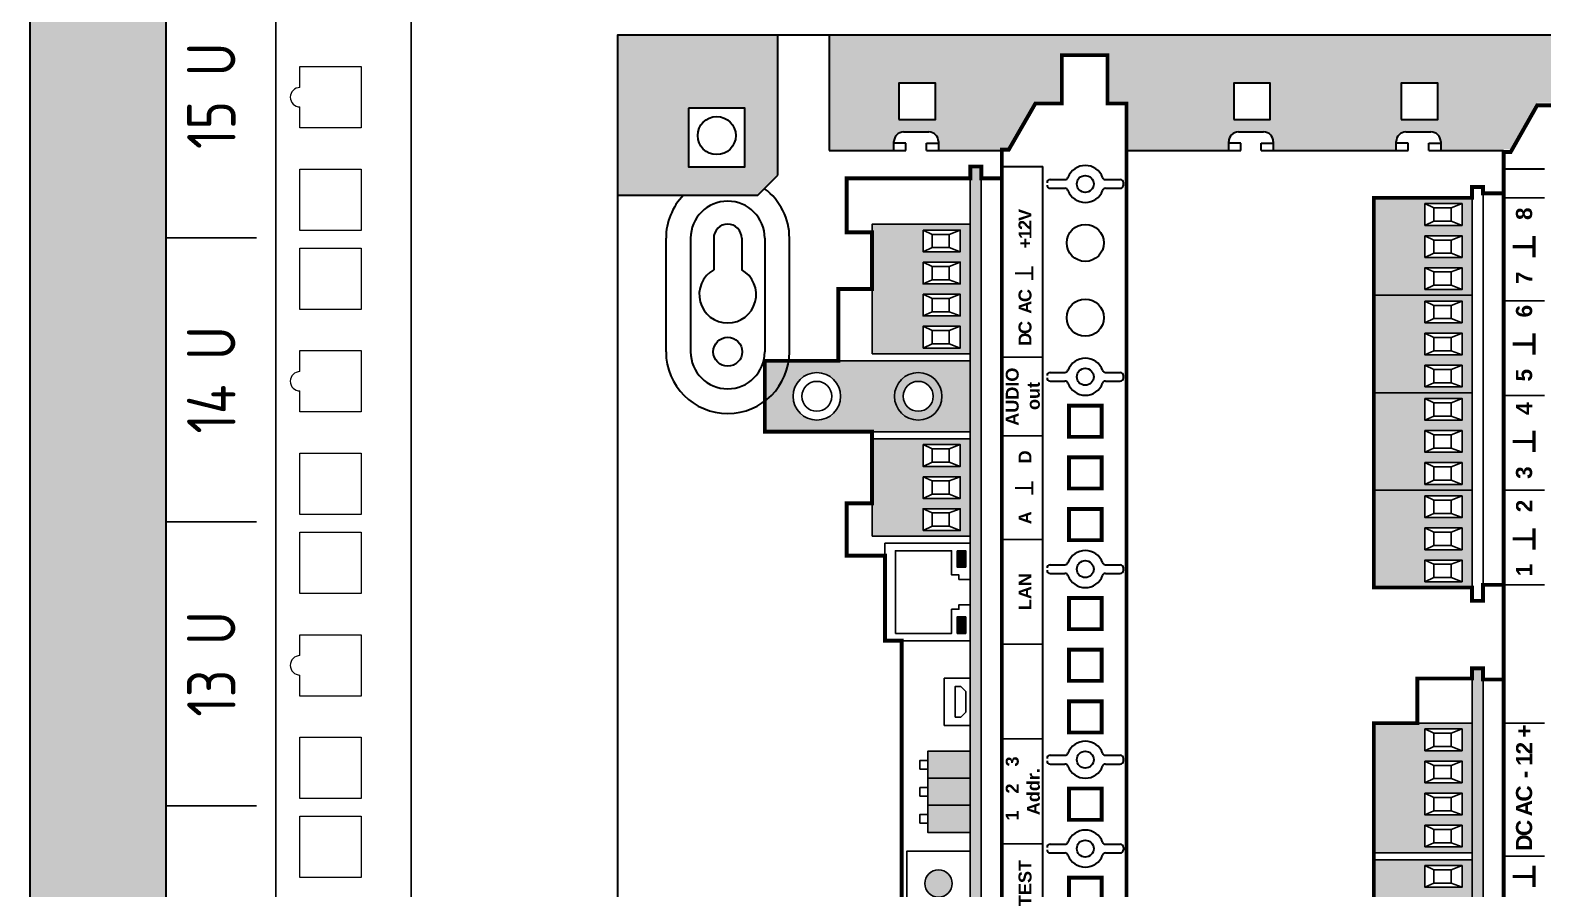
# Model space of a CAD drawing. Header units: millimetres. Extents: x -87434 to 499450, y -468665 to 122144.
# Drawn here: x 122081 to 125985, y 75437 to 77653 of the extents above; entities that cross this region are included whole.
import ezdxf

# ---------------------------------------------------------------- set-up
doc = ezdxf.new("R2010")
doc.units = ezdxf.units.MM
doc.layers.add('Text', color=7, linetype='Continuous', lineweight=9)
doc.styles.get("Standard").update_dxf_attribs({"font": ''})
doc.styles.add('ГОСТ-ttf', font='')
doc.styles.get('Standard').set_extended_font_data('GOST type B')
doc.styles.get('ГОСТ-ttf').set_extended_font_data('GOST type A')

# ---------------------------------------------------------------- blocks, each defined once
blk = doc.blocks.new('A$C2DED7FAF')
at = {"lineweight": 25}
h = blk.add_hatch(color=251, dxfattribs=at)
h.set_gradient(color1=(139, 142, 133), color2=(120, 125, 115), tint=0.46, name='INVHEMISPHERICAL')
h.paths.add_polyline_path([(0, 765.24), (558.09, 765.24), (558.09, 0), (0, 0)])
h.paths.add_polyline_path([(21.05, 744.19), (537.04, 744.19), (537.04, 21.05), (21.05, 21.05)], flags=16)
at = {"color": 251}
for p, q in [((35.05, 648.9), (21.05, 648.9)), ((35.05, 604.9), (21.05, 604.9)), ((35.05, 560.9), (21.05, 560.9))]:
    blk.add_line(p, q, dxfattribs=at)
at = {"lineweight": 30}
for points in [[(0, 765.24), (558.09, 765.24), (558.09, 0), (0, 0)], [(21.05, 744.19), (537.04, 744.19), (537.04, 21.05), (21.05, 21.05)]]:
    blk.add_lwpolyline(points, close=True, dxfattribs=at)
at = {"layer": 'Text', "color": 251, "char_height": 7.5, "width": 44, "attachment_point": 5, "rotation": 90, "style": 'ГОСТ-ttf'}
for s, insert in [('15 U', (28.05, 670.9)), ('14 U', (28.05, 626.9)), ('13 U', (28.05, 582.9))]:
    blk.add_mtext(s, dxfattribs=dict(at, insert=insert))
blk = doc.blocks.new('БСМС-VT')
h = blk.add_hatch(color=252)
h.dxf.hatch_style = 1
h.paths.add_polyline_path([(184.99, 21.26), (184.99, 53.09), (174.01, 53.09), (174.01, 21.26)])
h.paths.add_polyline_path([(175.82, 29.32, -1), (183.17, 29.32, -1)], flags=16)
h.paths.add_polyline_path([(177.18, 29.32, -1), (181.82, 29.32, -1)], flags=0)
h.paths.add_polyline_path([(175.82, 45.03, -1), (183.17, 45.03, -1)], flags=16)
h.paths.add_polyline_path([(177.18, 45.03, -1), (181.82, 45.03, -1)], flags=0)
h = blk.add_hatch(color=64)
h.dxf.hatch_style = 1
h.paths.add_polyline_path([(157.82, 36.48), (157.82, 21.26), (172.91, 21.26), (172.91, 36.48)])
h.paths.add_polyline_path([(167.05, 28.58), (167.05, 22.8), (163.68, 22.8), (163.68, 28.58)], flags=16)
h.paths.add_polyline_path([(166.39, 27.16), (166.39, 24.52), (164.33, 24.52), (164.33, 27.16)], flags=0)
h.paths.add_polyline_path([(162.08, 28.58), (162.08, 22.8), (158.71, 22.8), (158.71, 28.58)], flags=16)
h.paths.add_polyline_path([(161.44, 27.16), (161.44, 24.52), (159.38, 24.52), (159.38, 27.16)], flags=0)
h.paths.add_polyline_path([(168.65, 28.58), (172.02, 28.58), (172.02, 22.8), (168.65, 22.8)], flags=16)
h.paths.add_polyline_path([(169.3, 27.16), (171.36, 27.16), (171.36, 24.52), (169.3, 24.52)], flags=0)
h = blk.add_hatch(color=64)
h.dxf.hatch_style = 1
h.paths.add_polyline_path([(186.09, 36.48), (186.09, 21.26), (206.15, 21.26), (206.15, 36.48)])
h.paths.add_polyline_path([(195.32, 28.58), (195.32, 22.8), (191.95, 22.8), (191.95, 28.58)], flags=16)
h.paths.add_polyline_path([(194.65, 27.16), (194.65, 24.52), (192.59, 24.52), (192.59, 27.16)], flags=0)
h.paths.add_polyline_path([(196.92, 28.58), (200.29, 28.58), (200.29, 22.8), (196.92, 22.8)], flags=16)
h.paths.add_polyline_path([(197.56, 27.16), (199.62, 27.16), (199.62, 24.52), (197.56, 24.52)], flags=0)
h.paths.add_polyline_path([(190.35, 28.58), (190.35, 22.8), (186.98, 22.8), (186.98, 28.58)], flags=16)
h.paths.add_polyline_path([(189.7, 27.16), (189.7, 24.52), (187.64, 24.52), (187.64, 27.16)], flags=0)
h.paths.add_polyline_path([(201.89, 28.58), (205.26, 28.58), (205.26, 22.8), (201.89, 22.8)], flags=16)
h.paths.add_polyline_path([(202.53, 27.16), (204.59, 27.16), (204.59, 24.52), (202.53, 24.52)], flags=0)
h = blk.add_hatch(color=1)
h.dxf.hatch_style = 1
h.paths.add_polyline_path([(183.17, 29.32, 1), (175.82, 29.32, 1)])
h.paths.add_polyline_path([(177.18, 29.32, -1), (181.82, 29.32, -1)], flags=16)
h = blk.add_hatch(color=256)
h.dxf.hatch_style = 1
h.paths.add_polyline_path([(106.15, 26.18, 1), (101.93, 26.18, 1)])
h = blk.add_hatch(color=1)
h.dxf.hatch_style = 1
h.paths.add_polyline_path([(116.15, 27.84), (111.96, 27.84), (111.96, 21.26), (116.15, 21.26)])
h = blk.add_hatch(color=1)
h.dxf.hatch_style = 1
h.paths.add_polyline_path([(120.34, 27.84), (116.15, 27.84), (116.15, 21.26), (120.34, 21.26)])
h = blk.add_hatch(color=1)
h.dxf.hatch_style = 1
h.paths.add_polyline_path([(124.53, 27.84), (120.34, 27.84), (120.34, 21.26), (124.53, 21.26)])
h = blk.add_hatch(color=42)
h.dxf.hatch_style = 1
h.paths.add_polyline_path([(19.06, 21.26), (215.09, 21.26), (215.09, 19.56), (19.06, 19.56)])
h = blk.add_hatch(color=82)
h.dxf.hatch_style = 1
h.paths.add_polyline_path([(145.32, 21.97), (145.32, 23.31), (142.78, 23.31), (142.78, 21.97)])
h = blk.add_hatch(color=40)
h.dxf.hatch_style = 1
h.paths.add_polyline_path([(155.58, 21.97), (155.58, 23.31), (153.04, 23.31), (153.04, 21.97)])
for p, q in [((159.38, 27.16), (158.71, 28.58)), ((161.44, 27.16), (162.08, 28.58)), ((164.33, 27.16), (163.68, 28.58)), ((166.39, 27.16), (167.05, 28.58)), ((169.3, 27.16), (168.65, 28.58)), ((171.36, 27.16), (172.02, 28.58)), ((187.64, 27.16), (186.98, 28.58)), ((189.7, 27.16), (190.35, 28.58)), ((192.59, 27.16), (191.95, 28.58)), ((194.65, 27.16), (195.32, 28.58)), ((197.56, 27.16), (196.92, 28.58)), ((199.62, 27.16), (200.29, 28.58)), ((202.53, 27.16), (201.89, 28.58)), ((204.59, 27.16), (205.26, 28.58)), ((159.38, 24.52), (158.71, 22.8)), ((161.44, 24.52), (162.08, 22.8)), ((164.33, 24.52), (163.68, 22.8)), ((166.39, 24.52), (167.05, 22.8)), ((169.3, 24.52), (168.65, 22.8)), ((171.36, 24.52), (172.02, 22.8)), ((187.64, 24.52), (186.98, 22.8)), ((189.7, 24.52), (190.35, 22.8)), ((192.59, 24.52), (191.95, 22.8)), ((194.65, 24.52), (195.32, 22.8)), ((197.56, 24.52), (196.92, 22.8)), ((199.62, 24.52), (200.29, 22.8)), ((202.53, 24.52), (201.89, 22.8)), ((204.59, 24.52), (205.26, 22.8)), ((110.17, 16.37), (110.17, 10.02)), ((126.43, 16.37), (126.43, 10.02)), ((141.13, 16.37), (141.13, 10.02)), ((157.31, 16.37), (157.31, 10.02)), ((173.39, 16.37), (173.39, 10.02)), ((185.55, 16.37), (185.55, 10.02))]:
    blk.add_line(p, q)
at = {"lineweight": 30}
for p, q in [((165.3, 14.31), (165.3, 11.67)), ((198.59, 14.31), (198.59, 11.67)), ((215.09, 16.37), (215.09, 10.02)), ((17.77, 10.02), (215.09, 10.02)), ((166.33, 11.67), (164.27, 11.67)), ((199.62, 11.67), (197.56, 11.67)), ((108.77, 8.87), (108.77, 6.6)), ((110.11, 8.87), (110.11, 6.6)), ((122.55, 8.87), (122.55, 6.6)), ((123.9, 8.87), (123.9, 6.6)), ((152.07, 8.87), (152.07, 6.6)), ((153.41, 8.87), (153.41, 6.6)), ((181.86, 8.87), (181.86, 6.6)), ((183.2, 8.87), (183.2, 6.6)), ((211.72, 8.87), (211.72, 6.6)), ((213.06, 8.87), (213.06, 6.6)), ((108.77, 0.29), (108.77, -1.98)), ((110.11, 0.29), (110.11, -1.98)), ((122.55, 0.29), (122.55, -1.98)), ((123.9, 0.29), (123.9, -1.98)), ((152.07, 0.29), (152.07, -1.98)), ((153.41, 0.29), (153.41, -1.98)), ((181.86, 0.29), (181.86, -1.98)), ((183.2, 0.29), (183.2, -1.98)), ((211.72, 0.29), (211.72, -1.98)), ((213.06, 0.29), (213.06, -1.98)), ((109.61, -2.48), (109.27, -2.48)), ((123.05, -2.48), (123.4, -2.48)), ((152.57, -2.48), (152.91, -2.48)), ((182.36, -2.48), (182.7, -2.48)), ((212.22, -2.48), (212.56, -2.48))]:
    blk.add_line(p, q, dxfattribs=at)
at = {"const_width": 0.6}
for points in [[(213.28, 16.37), (213.28, 19.56), (215.09, 19.56), (215.09, 21.26), (213.28, 21.26), (213.28, 40.39), (204.89, 40.39), (204.89, 36.48), (196.12, 36.48), (196.12, 41.7), (184.99, 41.7), (184.99, 53.09), (174.01, 53.09), (174.01, 36.48), (162.94, 36.48), (162.94, 40.39), (154.81, 40.39), (154.81, 34.48), (141.64, 34.48), (141.64, 31.87), (93.4, 31.87)], [(14.73, 16.37), (14.73, 15.28), (7.49, 11.17), (7.49, 7.08), (0, 7.08), (0, 0), (7.49, 0), (7.49, -2.94), (224.86, -2.94), (224.86, 0), (232.35, 0), (232.35, 7.08), (224.86, 7.08), (224.86, 11.17), (217.73, 15.28), (217.73, 16.37), (14.73, 16.37)]]:
    blk.add_lwpolyline(points, dxfattribs=at)
for points in [[(184.99, 21.26), (174.01, 21.26), (174.01, 53.09), (184.99, 53.09)], [(157.82, 36.48), (172.91, 36.48), (172.91, 21.26), (157.82, 21.26)], [(186.09, 36.48), (206.15, 36.48), (206.15, 21.26), (186.09, 21.26)], [(141.64, 34.48), (156.73, 34.48), (156.73, 21.26), (141.64, 21.26)], [(109.04, 21.26), (99.04, 21.26), (99.04, 31.09), (109.04, 31.09)], [(114.73, 27.84), (113.39, 27.84), (113.39, 29.06), (114.73, 29.06)], [(118.91, 27.84), (117.58, 27.84), (117.58, 29.06), (118.91, 29.06)], [(123.1, 27.84), (121.77, 27.84), (121.77, 29.06), (123.1, 29.06)], [(158.71, 28.58), (162.08, 28.58), (162.08, 22.8), (158.71, 22.8)], [(167.05, 28.58), (163.68, 28.58), (163.68, 22.8), (167.05, 22.8)], [(172.02, 28.58), (168.65, 28.58), (168.65, 22.8), (172.02, 22.8)], [(186.98, 28.58), (190.35, 28.58), (190.35, 22.8), (186.98, 22.8)], [(195.32, 28.58), (191.95, 28.58), (191.95, 22.8), (195.32, 22.8)], [(200.29, 28.58), (196.92, 28.58), (196.92, 22.8), (200.29, 22.8)], [(205.26, 28.58), (201.89, 28.58), (201.89, 22.8), (205.26, 22.8)], [(116.15, 21.26), (111.96, 21.26), (111.96, 27.84), (116.15, 27.84)], [(120.34, 21.26), (116.15, 21.26), (116.15, 27.84), (120.34, 27.84)], [(124.53, 21.26), (120.34, 21.26), (120.34, 27.84), (124.53, 27.84)], [(159.38, 27.16), (161.44, 27.16), (161.44, 24.52), (159.38, 24.52)], [(166.39, 27.16), (164.33, 27.16), (164.33, 24.52), (166.39, 24.52)], [(171.36, 27.16), (169.3, 27.16), (169.3, 24.52), (171.36, 24.52)], [(187.64, 27.16), (189.7, 27.16), (189.7, 24.52), (187.64, 24.52)], [(194.65, 27.16), (192.59, 27.16), (192.59, 24.52), (194.65, 24.52)], [(199.62, 27.16), (197.56, 27.16), (197.56, 24.52), (199.62, 24.52)], [(204.59, 27.16), (202.53, 27.16), (202.53, 24.52), (204.59, 24.52)], [(128.53, 25.3), (135.83, 25.3), (135.83, 21.26), (128.53, 21.26)], [(19.06, 21.26), (215.09, 21.26), (215.09, 19.56), (19.06, 19.56)], [(142.78, 23.31), (145.32, 23.31), (145.32, 21.97), (142.78, 21.97)], [(155.58, 23.31), (153.04, 23.31), (153.04, 21.97), (155.58, 21.97)]]:
    blk.add_lwpolyline(points, close=True)
for points in [[(142.78, 32.86), (155.58, 32.86), (155.58, 24.14), (151.85, 24.14), (151.85, 23.02), (151.15, 23.02), (151.15, 21.26), (147.21, 21.26), (147.21, 23.02), (146.51, 23.02), (146.51, 24.14), (142.78, 24.14), (142.78, 32.86)], [(129.82, 23.62), (134.54, 23.62), (134.54, 22.7), (133.8, 21.95), (130.56, 21.95), (129.82, 22.7), (129.82, 23.62)]]:
    blk.add_lwpolyline(points)
for points in [[(100.12, 5.96), (104.96, 5.96), (104.96, 0.92), (100.12, 0.92)], [(113.91, 5.96), (118.75, 5.96), (118.75, 0.92), (113.91, 0.92)], [(127.43, 5.96), (132.26, 5.96), (132.26, 0.92), (127.43, 0.92)], [(135.43, 5.96), (140.26, 5.96), (140.26, 0.92), (135.43, 0.92)], [(143.43, 5.96), (148.26, 5.96), (148.26, 0.92), (143.43, 0.92)], [(157.22, 5.96), (162.05, 5.96), (162.05, 0.92), (157.22, 0.92)], [(165.22, 5.96), (170.05, 5.96), (170.05, 0.92), (165.22, 0.92)], [(173.22, 5.96), (178.05, 5.96), (178.05, 0.92), (173.22, 0.92)]]:
    blk.add_lwpolyline(points, close=True, dxfattribs=at)
at = {"color": 254}
blk.add_circle((179.5, 45.03), 3.68, dxfattribs=at)
for centre, radius in [((179.5, 45.03), 2.32), ((179.5, 29.32), 3.68), ((179.5, 29.32), 2.32), ((104.04, 26.18), 2.11)]:
    blk.add_circle(centre, radius)
at = {"lineweight": 30}
for centre, radius in [((109.44, 3.44), 1.31), ((123.22, 3.44), 1.31), ((152.74, 3.44), 1.31), ((182.53, 3.44), 1.31), ((191.68, 3.44), 2.87), ((203.26, 3.44), 2.87), ((212.39, 3.44), 1.31)]:
    blk.add_circle(centre, radius, dxfattribs=at)
for centre, radius, start, end in [((109.27, 8.87), 0.5, 90, 180), ((109.61, 8.87), 0.5, 0, 90), ((123.05, 8.87), 0.5, 90, 180), ((123.4, 8.87), 0.5, 0, 90), ((152.57, 8.87), 0.5, 90, 180), ((152.91, 8.87), 0.5, 0, 90), ((182.36, 8.87), 0.5, 90, 180), ((182.7, 8.87), 0.5, 0, 90), ((212.22, 8.87), 0.5, 90, 180), ((212.56, 8.87), 0.5, 0, 90), ((109.44, 3.44), 2.87, 110.3564, 249.6436), ((108.27, 6.6), 0.5, 290.3564, 0), ((110.61, 6.6), 0.5, 180, 249.6436), ((109.44, 3.44), 2.87, 290.3564, 69.6436), ((123.22, 3.44), 2.87, 110.3564, 249.6436), ((122.05, 6.6), 0.5, 290.3564, 0), ((124.4, 6.6), 0.5, 180, 249.6436), ((123.22, 3.44), 2.87, 290.3564, 69.6436), ((152.74, 3.44), 2.87, 110.3564, 249.6436), ((151.57, 6.6), 0.5, 290.3564, 0), ((153.91, 6.6), 0.5, 180, 249.6436), ((152.74, 3.44), 2.87, 290.3564, 69.6436), ((182.53, 3.44), 2.87, 110.3564, 249.6436), ((181.36, 6.6), 0.5, 290.3564, 0), ((183.7, 6.6), 0.5, 180, 249.6436), ((182.53, 3.44), 2.87, 290.3564, 69.6436), ((212.39, 3.44), 2.87, 110.3564, 249.6436), ((211.22, 6.6), 0.5, 290.3564, 0), ((213.56, 6.6), 0.5, 180, 249.6436), ((212.39, 3.44), 2.87, 290.3564, 69.6436), ((108.27, 0.29), 0.5, 0, 69.6436), ((110.61, 0.29), 0.5, 110.3564, 180), ((122.05, 0.29), 0.5, 0, 69.6436), ((124.4, 0.29), 0.5, 110.3564, 180), ((151.57, 0.29), 0.5, 0, 69.6436), ((153.91, 0.29), 0.5, 110.3564, 180), ((181.36, 0.29), 0.5, 0, 69.6436), ((183.7, 0.29), 0.5, 110.3564, 180), ((211.22, 0.29), 0.5, 0, 69.6436), ((213.56, 0.29), 0.5, 110.3564, 180), ((109.27, -1.98), 0.5, 180, 270), ((109.61, -1.98), 0.5, 270, 0), ((123.05, -1.98), 0.5, 180, 270), ((123.4, -1.98), 0.5, 270, 0), ((152.57, -1.98), 0.5, 180, 270), ((152.91, -1.98), 0.5, 270, 0), ((182.36, -1.98), 0.5, 180, 270), ((182.7, -1.98), 0.5, 270, 0), ((212.22, -1.98), 0.5, 180, 270), ((212.56, -1.98), 0.5, 270, 0)]:
    blk.add_arc(centre, radius, start, end, dxfattribs=at)
at = {"char_height": 2, "attachment_point": 1}
for s, width, insert in [('{\\fArial|b1|i0|c204|p34;1}', 2, (113.78, 15.76)), ('{\\fArial|b1|i0|c204|p34;2}', 2, (117.97, 15.76)), ('{\\fArial|b1|i0|c204|p34;3}', 2, (122.16, 15.76)), ('{\\fArial|b1|i0|c204|p34;AUDIO}', 9.9131, (174.94, 15.76)), ('{\\fArial|b1|i0|c204|p34;TEST}', 9.0624, (100.54, 13.78)), ('{\\fArial|b1|i0|c204|p34;Addr.}', 9.0624, (114.62, 12.49)), ('{\\fArial|b1|i0|c204|p34;LAN}', 9.0624, (146.38, 13.78)), ('{\\fArial|b1|i0|c204|p34;\\T0.9 A}', 3.0038, (158.98, 13.78)), ('{\\fArial|b1|i0|c204|p34;\\T0.9 D}', 3.052, (168.41, 13.78)), ('{\\fArial|b1|i0|c204|p34;out}', 9.0624, (177.38, 12.49)), ('{\\fArial|b1|i0|c204|p34;\\T0.9 DC}', 4.5995, (186.64, 13.78)), ('{\\fArial|b1|i0|c204|p34;\\T0.9 AC}', 4.5995, (191.59, 13.78)), ('{\\fArial|b1|i0|c204|p34;\\T0.9 +12V}', 7.8581, (201.7, 13.78))]:
    blk.add_mtext_dynamic_manual_height_columns(s, width=width, gutter_width=12.5, heights=[0], dxfattribs=dict(at, insert=insert))
blk = doc.blocks.new('ПАК-СМ_ПУ+МВК')
h = blk.add_hatch(color=64)
h.dxf.hatch_style = 1
h.paths.add_polyline_path([(85.72, 33.01), (85.72, 17.79), (100.81, 17.79), (100.81, 33.01)])
h.paths.add_polyline_path([(94.95, 25.1), (94.95, 19.33), (91.58, 19.33), (91.58, 25.1)], flags=16)
h.paths.add_polyline_path([(94.28, 23.69), (94.28, 21.05), (92.22, 21.05), (92.22, 23.69)], flags=0)
h.paths.add_polyline_path([(89.98, 25.1), (89.98, 19.33), (86.61, 19.33), (86.61, 25.1)], flags=16)
h.paths.add_polyline_path([(89.34, 23.69), (89.34, 21.05), (87.27, 21.05), (87.27, 23.69)], flags=0)
h.paths.add_polyline_path([(96.55, 25.1), (99.92, 25.1), (99.92, 19.33), (96.55, 19.33)], flags=16)
h.paths.add_polyline_path([(97.19, 23.69), (99.25, 23.69), (99.25, 21.05), (97.19, 21.05)], flags=0)
h = blk.add_hatch(color=64)
h.dxf.hatch_style = 1
h.paths.add_polyline_path([(101.91, 33.01), (101.91, 17.79), (121.97, 17.79), (121.97, 33.01)])
h.paths.add_polyline_path([(111.14, 25.1), (111.14, 19.33), (107.77, 19.33), (107.77, 25.1)], flags=16)
h.paths.add_polyline_path([(110.47, 23.69), (110.47, 21.05), (108.41, 21.05), (108.41, 23.69)], flags=0)
h.paths.add_polyline_path([(112.74, 25.1), (116.11, 25.1), (116.11, 19.33), (112.74, 19.33)], flags=16)
h.paths.add_polyline_path([(113.38, 23.69), (115.44, 23.69), (115.44, 21.05), (113.38, 21.05)], flags=0)
h.paths.add_polyline_path([(106.17, 25.1), (106.17, 19.33), (102.8, 19.33), (102.8, 25.1)], flags=16)
h.paths.add_polyline_path([(105.52, 23.69), (105.52, 21.05), (103.46, 21.05), (103.46, 23.69)], flags=0)
h.paths.add_polyline_path([(117.71, 25.1), (121.08, 25.1), (121.08, 19.33), (117.71, 19.33)], flags=16)
h.paths.add_polyline_path([(118.35, 23.69), (120.41, 23.69), (120.41, 21.05), (118.35, 21.05)], flags=0)
h = blk.add_hatch(color=64)
h.dxf.hatch_style = 1
h.paths.add_polyline_path([(142.98, 33.01), (142.98, 17.79), (158.07, 17.79), (158.07, 33.01)])
h.paths.add_polyline_path([(152.21, 25.1), (152.21, 19.33), (148.84, 19.33), (148.84, 25.1)], flags=16)
h.paths.add_polyline_path([(151.54, 23.69), (151.54, 21.05), (149.48, 21.05), (149.48, 23.69)], flags=0)
h.paths.add_polyline_path([(153.81, 25.1), (157.18, 25.1), (157.18, 19.33), (153.81, 19.33)], flags=16)
h.paths.add_polyline_path([(154.45, 23.69), (156.51, 23.69), (156.51, 21.05), (154.45, 21.05)], flags=0)
h.paths.add_polyline_path([(147.24, 25.1), (147.24, 19.33), (143.87, 19.33), (143.87, 25.1)], flags=16)
h.paths.add_polyline_path([(146.59, 23.69), (146.59, 21.05), (144.53, 21.05), (144.53, 23.69)], flags=0)
h = blk.add_hatch(color=64)
h.dxf.hatch_style = 1
h.paths.add_polyline_path([(158.07, 33.01), (158.07, 17.79), (173.16, 17.79), (173.16, 33.01)])
h.paths.add_polyline_path([(167.3, 25.1), (167.3, 19.33), (163.93, 19.33), (163.93, 25.1)], flags=16)
h.paths.add_polyline_path([(164.57, 23.69), (166.63, 23.69), (166.63, 21.05), (164.57, 21.05)], flags=0)
h.paths.add_polyline_path([(162.33, 25.1), (162.33, 19.33), (158.96, 19.33), (158.96, 25.1)], flags=16)
h.paths.add_polyline_path([(161.68, 23.69), (161.68, 21.05), (159.62, 21.05), (159.62, 23.69)], flags=0)
h.paths.add_polyline_path([(168.9, 25.1), (172.27, 25.1), (172.27, 19.33), (168.9, 19.33)], flags=16)
h.paths.add_polyline_path([(169.54, 23.69), (171.6, 23.69), (171.6, 21.05), (169.54, 21.05)], flags=0)
h = blk.add_hatch(color=64)
h.dxf.hatch_style = 1
h.paths.add_polyline_path([(173.16, 33.01), (173.16, 17.79), (188.25, 17.79), (188.25, 33.01)])
h.paths.add_polyline_path([(179.02, 25.1), (182.39, 25.1), (182.39, 19.33), (179.02, 19.33)], flags=16)
h.paths.add_polyline_path([(179.66, 23.69), (181.72, 23.69), (181.72, 21.05), (179.66, 21.05)], flags=0)
h.paths.add_polyline_path([(177.42, 25.1), (177.42, 19.33), (174.05, 19.33), (174.05, 25.1)], flags=16)
h.paths.add_polyline_path([(176.77, 23.69), (176.77, 21.05), (174.71, 21.05), (174.71, 23.69)], flags=0)
h.paths.add_polyline_path([(183.99, 25.1), (187.36, 25.1), (187.36, 19.33), (183.99, 19.33)], flags=16)
h.paths.add_polyline_path([(184.63, 23.69), (186.69, 23.69), (186.69, 21.05), (184.63, 21.05)], flags=0)
h = blk.add_hatch(color=64)
h.dxf.hatch_style = 1
h.paths.add_polyline_path([(188.25, 33.01), (188.25, 17.79), (203.34, 17.79), (203.34, 33.01)])
h.paths.add_polyline_path([(197.48, 25.1), (197.48, 19.33), (194.11, 19.33), (194.11, 25.1)], flags=16)
h.paths.add_polyline_path([(194.75, 23.69), (196.81, 23.69), (196.81, 21.05), (194.75, 21.05)], flags=0)
h.paths.add_polyline_path([(192.51, 25.1), (192.51, 19.33), (189.14, 19.33), (189.14, 25.1)], flags=16)
h.paths.add_polyline_path([(191.86, 23.69), (191.86, 21.05), (189.8, 21.05), (189.8, 23.69)], flags=0)
h.paths.add_polyline_path([(199.08, 25.1), (202.45, 25.1), (202.45, 19.33), (199.08, 19.33)], flags=16)
h.paths.add_polyline_path([(199.72, 23.69), (201.78, 23.69), (201.78, 21.05), (199.72, 21.05)], flags=0)
h = blk.add_hatch(color=42)
h.dxf.hatch_style = 1
h.paths.add_polyline_path([(11.78, 17.79), (130.47, 17.79), (130.47, 16.09), (11.78, 16.09)])
for p, q in [((97.19, 23.69), (96.55, 25.1)), ((99.25, 23.69), (99.92, 25.1)), ((103.46, 23.69), (102.8, 25.1)), ((105.52, 23.69), (106.17, 25.1)), ((108.41, 23.69), (107.77, 25.1)), ((110.47, 23.69), (111.14, 25.1)), ((113.38, 23.69), (112.74, 25.1)), ((115.44, 23.69), (116.11, 25.1)), ((118.35, 23.69), (117.71, 25.1)), ((120.41, 23.69), (121.08, 25.1)), ((144.53, 23.69), (143.87, 25.1)), ((146.59, 23.69), (147.24, 25.1)), ((149.48, 23.69), (148.84, 25.1)), ((151.54, 23.69), (152.21, 25.1)), ((154.45, 23.69), (153.81, 25.1)), ((156.51, 23.69), (157.18, 25.1)), ((159.62, 23.69), (158.96, 25.1)), ((161.68, 23.69), (162.33, 25.1)), ((164.57, 23.69), (163.93, 25.1)), ((166.63, 23.69), (167.3, 25.1)), ((169.54, 23.69), (168.9, 25.1)), ((171.6, 23.69), (172.27, 25.1)), ((174.71, 23.69), (174.05, 25.1)), ((176.77, 23.69), (177.42, 25.1)), ((179.66, 23.69), (179.02, 25.1)), ((181.72, 23.69), (182.39, 25.1)), ((184.63, 23.69), (183.99, 25.1)), ((186.69, 23.69), (187.36, 25.1)), ((189.8, 23.69), (189.14, 25.1)), ((191.86, 23.69), (192.51, 25.1)), ((194.75, 23.69), (194.11, 25.1)), ((196.81, 23.69), (197.48, 25.1)), ((199.72, 23.69), (199.08, 25.1)), ((201.78, 23.69), (202.45, 25.1)), ((97.19, 21.05), (96.55, 19.33)), ((99.25, 21.05), (99.92, 19.33)), ((103.46, 21.05), (102.8, 19.33)), ((105.52, 21.05), (106.17, 19.33)), ((108.41, 21.05), (107.77, 19.33)), ((110.47, 21.05), (111.14, 19.33)), ((113.38, 21.05), (112.74, 19.33)), ((115.44, 21.05), (116.11, 19.33)), ((118.35, 21.05), (117.71, 19.33)), ((120.41, 21.05), (121.08, 19.33)), ((144.53, 21.05), (143.87, 19.33)), ((146.59, 21.05), (147.24, 19.33)), ((149.48, 21.05), (148.84, 19.33)), ((151.54, 21.05), (152.21, 19.33)), ((154.45, 21.05), (153.81, 19.33)), ((156.51, 21.05), (157.18, 19.33)), ((159.62, 21.05), (158.96, 19.33)), ((161.68, 21.05), (162.33, 19.33)), ((164.57, 21.05), (163.93, 19.33)), ((166.63, 21.05), (167.3, 19.33)), ((169.54, 21.05), (168.9, 19.33)), ((171.6, 21.05), (172.27, 19.33)), ((174.71, 21.05), (174.05, 19.33)), ((176.77, 21.05), (177.42, 19.33)), ((179.66, 21.05), (179.02, 19.33)), ((181.72, 21.05), (182.39, 19.33)), ((184.63, 21.05), (183.99, 19.33)), ((186.69, 21.05), (187.36, 19.33)), ((189.8, 21.05), (189.14, 19.33)), ((191.86, 21.05), (192.51, 19.33)), ((194.75, 21.05), (194.11, 19.33)), ((196.81, 21.05), (197.48, 19.33)), ((199.72, 21.05), (199.08, 19.33)), ((201.78, 21.05), (202.45, 19.33)), ((101.37, 12.9), (101.37, 6.55)), ((121.97, 12.9), (121.97, 6.55)), ((143.4, 12.9), (143.4, 6.55)), ((158.07, 12.9), (158.07, 6.55)), ((172.73, 12.9), (172.73, 6.55)), ((187.4, 12.9), (187.4, 6.55)), ((203.34, 12.9), (203.34, 6.55))]:
    blk.add_line(p, q)
at = {"lineweight": 30}
blk.add_line((207.81, 12.9), (207.81, 6.55), dxfattribs=at)
for points, const_width in [([(128.74, 12.9), (128.74, 16.09), (130.47, 16.09), (130.47, 17.79), (128.9, 17.79), (128.9, 26.27), (121.97, 26.27), (121.97, 33.01), (85.72, 33.01)], 0.6), ([(204.04, 12.9), (204.04, 16.09), (205.03, 16.09), (205.03, 17.79), (203.34, 17.79), (203.34, 33.01), (142.98, 33.01), (142.98, 17.79), (140.92, 17.79), (140.92, 16.09), (143.4, 16.09), (143.4, 12.9)], 0.6), ([(203.94, -6.41), (203.94, -6.41), (217.68, -6.41), (217.68, -3.47), (225.17, -3.47), (225.17, 3.6), (217.68, 3.6), (217.68, 7.7), (210.45, 11.8), (210.45, 12.9), (7.45, 12.9), (7.45, 11.8), (0.22, 7.7), (0.22, 3.6), (-7.28, 3.6), (-7.28, -3.47), (0.22, -3.47), (0.22, -6.41), (14.37, -6.41), (14.37, -6.41), (203.94, -6.41)], 0.6), ([(98.23, 11.5), (98.23, 8.2)], 0.5), ([(150.52, 11.5), (150.52, 8.2)], 0.5), ([(165.61, 11.5), (165.61, 8.2)], 0.5), ([(180.7, 11.5), (180.7, 8.2)], 0.5), ([(195.79, 11.5), (195.79, 8.2)], 0.5), ([(99.88, 8.2), (96.58, 8.2)], 0.5), ([(152.17, 8.2), (148.87, 8.2)], 0.5), ([(167.26, 8.2), (163.96, 8.2)], 0.5), ([(182.35, 8.2), (179.05, 8.2)], 0.5), ([(197.44, 8.2), (194.14, 8.2)], 0.5)]:
    blk.add_lwpolyline(points, dxfattribs=dict(const_width=const_width))
for points in [[(85.72, 33.01), (100.81, 33.01), (100.81, 17.79), (85.72, 17.79)], [(101.91, 33.01), (121.97, 33.01), (121.97, 17.79), (101.91, 17.79)], [(142.98, 33.01), (158.07, 33.01), (158.07, 17.79), (142.98, 17.79)], [(158.07, 33.01), (173.16, 33.01), (173.16, 17.79), (158.07, 17.79)], [(173.16, 33.01), (188.25, 33.01), (188.25, 17.79), (173.16, 17.79)], [(188.25, 33.01), (203.34, 33.01), (203.34, 17.79), (188.25, 17.79)], [(99.92, 25.1), (96.55, 25.1), (96.55, 19.33), (99.92, 19.33)], [(99.25, 23.69), (97.19, 23.69), (97.19, 21.05), (99.25, 21.05)], [(102.8, 25.1), (106.17, 25.1), (106.17, 19.33), (102.8, 19.33)], [(103.46, 23.69), (105.52, 23.69), (105.52, 21.05), (103.46, 21.05)], [(111.14, 25.1), (107.77, 25.1), (107.77, 19.33), (111.14, 19.33)], [(110.47, 23.69), (108.41, 23.69), (108.41, 21.05), (110.47, 21.05)], [(116.11, 25.1), (112.74, 25.1), (112.74, 19.33), (116.11, 19.33)], [(115.44, 23.69), (113.38, 23.69), (113.38, 21.05), (115.44, 21.05)], [(121.08, 25.1), (117.71, 25.1), (117.71, 19.33), (121.08, 19.33)], [(120.41, 23.69), (118.35, 23.69), (118.35, 21.05), (120.41, 21.05)], [(143.87, 25.1), (147.24, 25.1), (147.24, 19.33), (143.87, 19.33)], [(144.53, 23.69), (146.59, 23.69), (146.59, 21.05), (144.53, 21.05)], [(152.21, 25.1), (148.84, 25.1), (148.84, 19.33), (152.21, 19.33)], [(151.54, 23.69), (149.48, 23.69), (149.48, 21.05), (151.54, 21.05)], [(157.18, 25.1), (153.81, 25.1), (153.81, 19.33), (157.18, 19.33)], [(156.51, 23.69), (154.45, 23.69), (154.45, 21.05), (156.51, 21.05)], [(158.96, 25.1), (162.33, 25.1), (162.33, 19.33), (158.96, 19.33)], [(159.62, 23.69), (161.68, 23.69), (161.68, 21.05), (159.62, 21.05)], [(167.3, 25.1), (163.93, 25.1), (163.93, 19.33), (167.3, 19.33)], [(166.63, 23.69), (164.57, 23.69), (164.57, 21.05), (166.63, 21.05)], [(172.27, 25.1), (168.9, 25.1), (168.9, 19.33), (172.27, 19.33)], [(171.6, 23.69), (169.54, 23.69), (169.54, 21.05), (171.6, 21.05)], [(174.05, 25.1), (177.42, 25.1), (177.42, 19.33), (174.05, 19.33)], [(174.71, 23.69), (176.77, 23.69), (176.77, 21.05), (174.71, 21.05)], [(182.39, 25.1), (179.02, 25.1), (179.02, 19.33), (182.39, 19.33)], [(181.72, 23.69), (179.66, 23.69), (179.66, 21.05), (181.72, 21.05)], [(187.36, 25.1), (183.99, 25.1), (183.99, 19.33), (187.36, 19.33)], [(186.69, 23.69), (184.63, 23.69), (184.63, 21.05), (186.69, 21.05)], [(189.14, 25.1), (192.51, 25.1), (192.51, 19.33), (189.14, 19.33)], [(189.8, 23.69), (191.86, 23.69), (191.86, 21.05), (189.8, 21.05)], [(197.48, 25.1), (194.11, 25.1), (194.11, 19.33), (197.48, 19.33)], [(196.81, 23.69), (194.75, 23.69), (194.75, 21.05), (196.81, 21.05)], [(202.45, 25.1), (199.08, 25.1), (199.08, 19.33), (202.45, 19.33)], [(201.78, 23.69), (199.72, 23.69), (199.72, 21.05), (201.78, 21.05)], [(11.78, 17.79), (130.47, 17.79), (130.47, 16.09), (11.78, 16.09)], [(140.92, 17.79), (205.03, 17.79), (205.03, 16.09), (140.92, 16.09)]]:
    blk.add_lwpolyline(points, close=True)
at = {"char_height": 2.5, "attachment_point": 5}
for s, width, insert in [('{\\fArial|b1|i0|c204|p34;\\T0.9DC}', 3.9336, (104.49, 9.72)), ('{\\fArial|b1|i0|c204|p34;\\T0.9AC}', 3.9336, (109.82, 9.72)), ('{\\fArial|b1|i0|c204|p34;\\T0.9- 12 +}', 9.2162, (117.52, 9.72)), ('{\\fArial|b1|i0|c204|p34;1}', 3.0038, (145.69, 9.72)), ('{\\fArial|b1|i0|c204|p34;2}', 3.0038, (155.61, 9.72)), ('{\\fArial|b1|i0|c204|p34;3}', 3.0038, (160.78, 9.72)), ('{\\fArial|b1|i0|c204|p34;4}', 3.0038, (170.7, 9.72)), ('{\\fArial|b1|i0|c204|p34;5}', 3.0038, (175.87, 9.72)), ('{\\fArial|b1|i0|c204|p34;6}', 3.0038, (185.79, 9.72)), ('{\\fArial|b1|i0|c204|p34;7}', 3.0038, (190.96, 9.72)), ('{\\fArial|b1|i0|c204|p34;8}', 3.0038, (200.88, 9.72))]:
    blk.add_mtext_dynamic_manual_height_columns(s, width=width, gutter_width=12.5, heights=[0], dxfattribs=dict(at, insert=insert))
blk = doc.blocks.new('A$C2F656043')
h = blk.add_hatch(color=30)
h.dxf.hatch_style = 1
h.paths.add_polyline_path([(52.92, 226.59), (74.7, 226.59), (77.78, 229.68), (77.78, 251.4), (52.92, 251.4)])
h.paths.add_polyline_path([(63.93, 240.09), (72.68, 240.09), (72.68, 231), (63.93, 231)], flags=16)
h.paths.add_polyline_path([(71.26, 235.84, -1), (65.35, 235.84, -1)], flags=0)
h = blk.add_hatch(color=30)
h.dxf.hatch_style = 1
h.paths.add_polyline_path([(199.49, 240.94), (195.39, 240.94), (191.29, 233.7), (190.2, 233.7), (190.2, 233.55), (180.45, 233.55), (180.45, 234.9, 0.414214), (178.95, 236.4), (175.06, 236.4, 0.414214), (173.56, 234.9), (173.56, 233.55), (154.52, 233.55), (154.52, 234.9, 0.414214), (153.02, 236.4), (149.12, 236.4, 0.414214), (147.62, 234.9), (147.62, 233.55), (131.78, 233.55), (131.78, 240.55), (128.84, 240.55), (128.84, 248.05), (121.76, 248.05), (121.76, 240.55), (117.66, 240.55), (113.69, 233.55), (102.66, 233.55), (102.66, 234.9, 0.414214), (101.16, 236.4), (97.26, 236.4, 0.414214), (95.76, 234.9), (95.76, 233.55), (85.7, 233.55), (85.7, 251.4), (344.6, 251.4), (344.6, 233.7), (344.56, 233.7), (340.46, 240.94), (336.36, 240.94), (336.36, 248.43), (329.28, 248.43), (329.28, 240.94), (326.34, 240.94), (326.34, 233.55), (313.45, 233.55), (313.45, 246.64), (311.38, 248.61), (250.8, 248.61), (248.99, 246.42), (248.99, 233.55), (232.32, 233.55), (232.32, 234.9, 0.414214), (230.82, 236.4), (226.92, 236.4, 0.414214), (225.42, 234.9), (225.42, 233.55), (209.51, 233.55), (209.51, 240.94), (206.57, 240.94), (206.57, 248.43), (199.49, 248.43)])
h.paths.add_polyline_path([(179.99, 243.97), (174.34, 243.97), (174.34, 238.33), (179.99, 238.33)], flags=16)
h.paths.add_polyline_path([(154.05, 243.97), (148.41, 243.97), (148.41, 238.33), (154.05, 238.33)], flags=16)
h.paths.add_polyline_path([(226.2, 243.97), (226.2, 238.33), (231.85, 238.33), (231.85, 243.97)], flags=16)
h.paths.add_polyline_path([(102.19, 243.97), (96.54, 243.97), (96.54, 238.33), (102.19, 238.33)], flags=16)
blk.add_line((21, 264), (21, 0))
at = {"lineweight": 30}
for p, q in [((77.78, 229.68), (77.78, 251.4)), ((85.7, 251.4), (85.7, 233.55)), ((95.76, 233.55), (95.76, 234.9)), ((97.62, 234.66), (95.76, 234.66)), ((97.26, 236.4), (101.16, 236.4)), ((97.62, 233.55), (97.62, 234.66)), ((100.8, 233.55), (100.8, 234.66)), ((100.8, 234.66), (102.66, 234.66)), ((102.66, 234.9), (102.66, 233.55)), ((147.62, 233.55), (147.62, 234.9)), ((149.49, 234.66), (147.62, 234.66)), ((149.12, 236.4), (153.02, 236.4)), ((149.49, 233.55), (149.49, 234.66)), ((152.66, 233.55), (152.66, 234.66)), ((152.66, 234.66), (154.52, 234.66)), ((154.52, 234.9), (154.52, 233.55)), ((173.56, 233.55), (173.56, 234.9)), ((175.42, 234.66), (173.56, 234.66)), ((175.06, 236.4), (178.95, 236.4)), ((175.42, 233.55), (175.42, 234.66)), ((178.59, 233.55), (178.59, 234.66)), ((178.59, 234.66), (180.45, 234.66)), ((180.45, 234.9), (180.45, 233.55)), ((85.7, 233.55), (97.62, 233.55)), ((100.8, 233.55), (113.69, 233.55)), ((131.78, 233.55), (149.49, 233.55)), ((152.66, 233.55), (175.42, 233.55)), ((178.59, 233.55), (190.2, 233.55)), ((74.7, 226.59), (77.78, 229.68)), ((52.92, 226.59), (74.7, 226.59)), ((60.45, 202.35), (60.45, 219.94)), ((64.27, 219.94), (64.27, 202.35)), ((67.84, 219.94), (67.84, 215.06)), ((72.18, 219.94), (72.18, 215.06)), ((75.75, 219.94), (75.75, 202.35)), ((79.57, 202.35), (79.57, 219.94))]:
    blk.add_line(p, q, dxfattribs=at)
at = {"const_width": 0.25}
blk.add_lwpolyline([(0, 264), (482, 264), (482, 0), (0, 0)], close=True, dxfattribs=at)
at = {"lineweight": 30}
for points in [[(384.08, 12.6), (384.08, 251.4), (52.92, 251.4), (52.92, 12.6)], [(96.54, 238.33), (102.19, 238.33), (102.19, 243.97), (96.54, 243.97)], [(148.41, 238.33), (154.05, 238.33), (154.05, 243.97), (148.41, 243.97)], [(174.34, 238.33), (179.99, 238.33), (179.99, 243.97), (174.34, 243.97)], [(63.93, 240.09), (63.93, 231), (72.68, 231), (72.68, 240.09)]]:
    blk.add_lwpolyline(points, close=True, dxfattribs=at)
at = {"lineweight": 15}
for points in [[(3.75, 243.28), (3.75, 246.53), (13.25, 246.53), (13.25, 237.03), (3.75, 237.03), (3.75, 240.28)], [(3.75, 199.28), (3.75, 202.53), (13.25, 202.53), (13.25, 193.03), (3.75, 193.03), (3.75, 196.28)], [(3.75, 155.28), (3.75, 158.53), (13.25, 158.53), (13.25, 149.03), (3.75, 149.03), (3.75, 152.28)]]:
    blk.add_lwpolyline(points, dxfattribs=at)
for points in [[(3.75, 230.65), (13.25, 230.65), (13.25, 221.15), (3.75, 221.15)], [(3.75, 218.4), (13.25, 218.4), (13.25, 208.9), (3.75, 208.9)], [(3.75, 186.65), (13.25, 186.65), (13.25, 177.15), (3.75, 177.15)], [(3.75, 174.4), (13.25, 174.4), (13.25, 164.9), (3.75, 164.9)], [(3.75, 142.65), (13.25, 142.65), (13.25, 133.15), (3.75, 133.15)], [(3.75, 130.4), (13.25, 130.4), (13.25, 120.9), (3.75, 120.9)]]:
    blk.add_lwpolyline(points, close=True, dxfattribs=at)
at = {"lineweight": 30}
for centre, radius in [((68.31, 235.84), 2.95), ((70.01, 202.35), 2.24)]:
    blk.add_circle(centre, radius, dxfattribs=at)
at = {"lineweight": 15}
for centre in [(3.75, 241.78), (3.75, 197.78), (3.75, 153.78)]:
    blk.add_arc(centre, 1.5, 90, 270, dxfattribs=at)
at = {"lineweight": 30}
for centre, radius, start, end in [((97.26, 234.9), 1.5, 90, 180), ((101.16, 234.9), 1.5, 0, 90), ((149.12, 234.9), 1.5, 90, 180), ((153.02, 234.9), 1.5, 0, 90), ((175.06, 234.9), 1.5, 90, 180), ((178.95, 234.9), 1.5, 0, 90), ((70.01, 219.94), 9.56, 0, 53.347), ((70.01, 219.94), 9.56, 135.9339, 180), ((70.01, 219.94), 5.74, 0, 180), ((70.01, 219.94), 2.17, 0, 180), ((70.01, 211.22), 4.41, 119.4409, 60.5591), ((70.01, 202.35), 9.56, 180, 0), ((70.01, 202.35), 5.74, 180, 0)]:
    blk.add_arc(centre, radius, start, end, dxfattribs=at)
at = {"rotation": 90}
for name, p in [('БСМС-VT', (128.84, 15.95)), ('ПАК-СМ_ПУ+МВК', (203.1, 22.85))]:
    blk.add_blockref(name, p, dxfattribs=at)
blk = doc.blocks.new('A$C671C5A03')
blk.add_line((38.03, -744.19), (38.03, -21.05))
for name, p in [('A$C2DED7FAF', (0, -765.24)), ('A$C2F656043', (38.03, -336.34))]:
    blk.add_blockref(name, p)

msp = doc.modelspace()

# ---------------------------------------------------------------- block references
at = {"xscale": 16.66666666666666, "yscale": 16.66666666666666, "zscale": 16.66666666666666}
msp.add_blockref('A$C671C5A03', (122080.54596, 79056.46287), dxfattribs=at)

doc.saveas('drawing.dxf')
